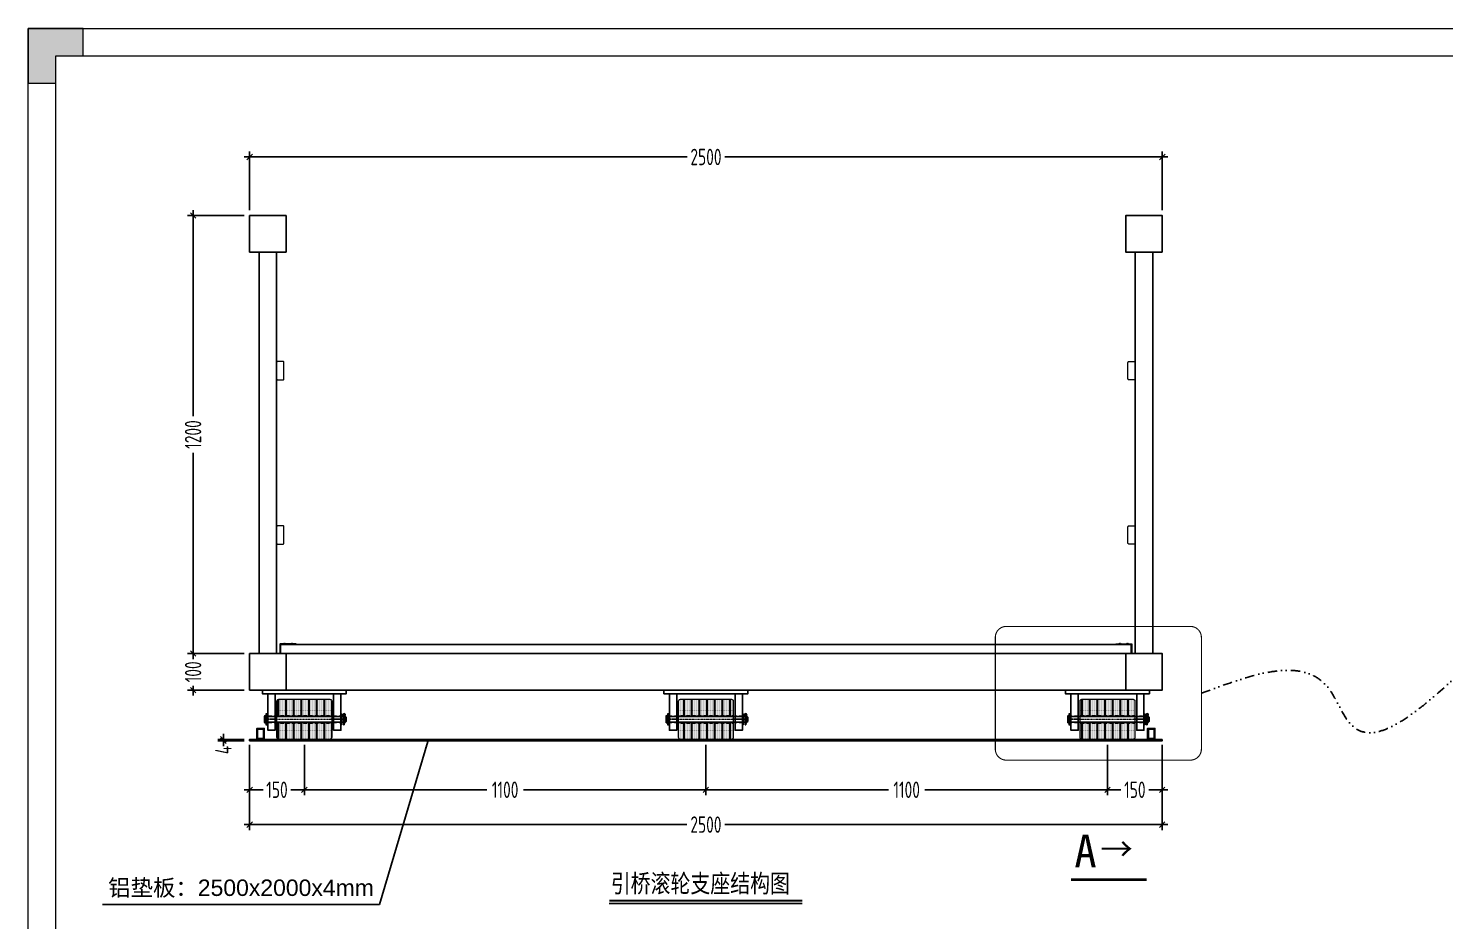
# Model space of a CAD drawing. Header units: millimetres. Extents: x 136606 to 1229059, y 82794 to 127566.
# Drawn here: x 873493 to 877373, y 124478 to 126922 of the extents above; entities that cross this region are included whole.
import ezdxf

# ---------------------------------------------------------------- set-up
doc = ezdxf.new("R2010")
doc.units = ezdxf.units.MM
for name, pattern in [('CENTER', [0.6, 0.375, -0.075, 0.075, -0.075]), ('DASHED2', [0.375, 0.25, -0.125]), ('DIVIDEX2', [63.5, 25.4, -12.7, 0, -12.7, 0, -12.7])]:
    doc.linetypes.add(name, pattern=pattern)
for name, color, linetype in [('BS-Index symbol', 35, 'Continuous'), ('HR-dimension', 9, 'Continuous'), ('HR-Indentifier', 6, 'Continuous'), ('HR-看线', 143, 'Continuous'), ('铝横梁', 220, 'Continuous'), ('铝通', 4, 'Continuous'), ('面板', 44, 'Continuous')]:
    doc.layers.add(name, color=color, linetype=linetype)
for name, color, linetype, lineweight in [('图框', 7, 'Continuous', 13), ('型材', 7, 'Continuous', 15), ('文本', 3, 'Continuous', 13), ('文本 @ 1 (1)', 3, 'Continuous', 13)]:
    doc.layers.add(name, color=color, linetype=linetype, lineweight=lineweight)
doc.styles.add('Arial', font='arial.ttf')
doc.styles.add('hztxt', font='ros1.shx', dxfattribs={"width": 0.8, "bigfont": 'hztxt.shx'})
doc.styles.add('宋体', font='')
doc.styles.add('工程字体', font='arial.ttf', dxfattribs={"width": 0.8})
doc.styles.get('宋体').set_extended_font_data('SimSun')
doc.dimstyles.new('DIM-15', dxfattribs={"dimscale": 15, "dimtxt": 3, "dimasz": 1, "dimexe": 1, "dimexo": 1, "dimgap": 0.5, "dimtad": 0, "dimdec": 1, "dimrnd": 0.0005, "dimzin": 9, "dimdsep": 46, "dimtxsty": 'hztxt', "dimblk": 'OBLIQUE', "dimcen": 0, "dimdle": 1, "dimclrd": 9, "dimclre": 9, "dimclrt": 2, "dimazin": 2, "dimtfac": 1, "dimtdec": 1, "dimtix": 1, "dimtofl": 0, "dimtmove": 2, "dimatfit": 3, "dimfxl": 1, "dimarcsym": 2})
doc.dimstyles.new('HR-BI-DIM5', dxfattribs={"dimscale": 6, "dimtxt": 5, "dimasz": 1, "dimexe": 1, "dimexo": 1.5, "dimgap": 2, "dimtad": 1, "dimdec": 1, "dimdsep": 46, "dimtxsty": 'hztxt', "dimcen": 0, "dimdle": 1, "dimclrd": 256, "dimclre": 256, "dimclrt": 2, "dimadec": 1, "dimazin": 0, "dimtfac": 1, "dimtdec": 1, "dimtix": 1, "dimtmove": 2, "dimatfit": 3, "dimfxl": 1, "dimtfill": 1, "dimtolj": 1, "dimtzin": 0, "dimarcsym": 1})

# ---------------------------------------------------------------- blocks, each defined once
blk = doc.blocks.new('*U898')
blk.add_line((0, 0), (52.88, 0))
at = {"const_width": 0.5}
blk.add_lwpolyline([(0, 0.75), (52.88, 0.75)], dxfattribs=at)
at = {"style": '工程字体', "width": 0.8}
blk.add_attdef('图名标注', (0.42, 3), '', height=5, dxfattribs=at)
blk = doc.blocks.new('_Oblique')
at = {"color": 0, "linetype": 'ByBlock', "lineweight": -2}
blk.add_line((-0.5, -0.5), (0.5, 0.5), dxfattribs=at)
blk = doc.blocks.new('*D1047')
at = {"color": 9, "lineweight": -2, "transparency": 16777216}
for p, q in [((874248.9, 124959.6), (874248.9, 124821.5)), ((875348.9, 124956.6), (875348.9, 124821.5)), ((874233.9, 124836.5), (874748.8, 124836.5)), ((875363.9, 124836.5), (874849, 124836.5))]:
    blk.add_line(p, q, dxfattribs=at)
at = {"layer": 'Defpoints', "color": 0, "transparency": 16777216}
for p in [(874248.9, 124974.6), (875348.9, 124971.6), (875348.9, 124836.5)]:
    blk.add_point(p, dxfattribs=at)
at = {"color": 9, "lineweight": -2, "transparency": 16777216, "xscale": 15, "yscale": 15, "zscale": 15, "rotation": 180}
blk.add_blockref('_Oblique', (874248.9, 124836.5), dxfattribs=at)
at = {"color": 9, "lineweight": -2, "transparency": 16777216, "xscale": 15, "yscale": 15, "zscale": 15}
blk.add_blockref('_Oblique', (875348.9, 124836.5), dxfattribs=at)
at = {"color": 2, "transparency": 16777216, "insert": (874798.9, 124836.5), "char_height": 45, "attachment_point": 5, "style": 'hztxt'}
blk.add_mtext('1100', dxfattribs=at)
blk = doc.blocks.new('*D1048')
at = {"color": 9, "lineweight": -2, "transparency": 16777216}
for p, q in [((876448.9, 124959.6), (876448.9, 124821.5)), ((876598.9, 124959.6), (876598.9, 124821.5)), ((876433.9, 124836.5), (876485.8, 124836.5)), ((876613.9, 124836.5), (876562, 124836.5))]:
    blk.add_line(p, q, dxfattribs=at)
at = {"layer": 'Defpoints', "color": 0, "transparency": 16777216}
for p in [(876448.9, 124974.6), (876598.9, 124974.6), (876598.9, 124836.5)]:
    blk.add_point(p, dxfattribs=at)
at = {"color": 9, "lineweight": -2, "transparency": 16777216, "xscale": 15, "yscale": 15, "zscale": 15, "rotation": 180}
blk.add_blockref('_Oblique', (876448.9, 124836.5), dxfattribs=at)
at = {"color": 9, "lineweight": -2, "transparency": 16777216, "xscale": 15, "yscale": 15, "zscale": 15}
blk.add_blockref('_Oblique', (876598.9, 124836.5), dxfattribs=at)
at = {"color": 2, "transparency": 16777216, "insert": (876523.9, 124836.5), "char_height": 45, "attachment_point": 5, "style": 'hztxt'}
blk.add_mtext('150', dxfattribs=at)
blk = doc.blocks.new('*D1049')
at = {"color": 9, "lineweight": -2, "transparency": 16777216}
for p, q in [((874098.9, 124959.6), (874098.9, 124821.5)), ((874248.9, 124959.6), (874248.9, 124821.5)), ((874083.9, 124836.5), (874135.8, 124836.5)), ((874263.9, 124836.5), (874212, 124836.5))]:
    blk.add_line(p, q, dxfattribs=at)
at = {"layer": 'Defpoints', "color": 0, "transparency": 16777216}
for p in [(874098.9, 124974.6), (874248.9, 124974.6), (874098.9, 124836.5)]:
    blk.add_point(p, dxfattribs=at)
at = {"color": 9, "lineweight": -2, "transparency": 16777216, "xscale": 15, "yscale": 15, "zscale": 15, "rotation": 180}
blk.add_blockref('_Oblique', (874098.9, 124836.5), dxfattribs=at)
at = {"color": 9, "lineweight": -2, "transparency": 16777216, "xscale": 15, "yscale": 15, "zscale": 15}
blk.add_blockref('_Oblique', (874248.9, 124836.5), dxfattribs=at)
at = {"color": 2, "transparency": 16777216, "insert": (874173.9, 124836.5), "char_height": 45, "attachment_point": 5, "style": 'hztxt'}
blk.add_mtext('150', dxfattribs=at)
blk = doc.blocks.new('*D1050')
at = {"color": 9, "lineweight": -2, "transparency": 16777216}
for p, q in [((874098.9, 124959.6), (874098.9, 124726.1)), ((876598.9, 124959.6), (876598.9, 124726.1)), ((874083.9, 124741.1), (875297, 124741.1)), ((876613.9, 124741.1), (875400.8, 124741.1))]:
    blk.add_line(p, q, dxfattribs=at)
at = {"layer": 'Defpoints', "color": 0, "transparency": 16777216}
for p in [(874098.9, 124974.6, 0), (876598.9, 124974.6, 0), (874098.9, 124741.1)]:
    blk.add_point(p, dxfattribs=at)
at = {"color": 9, "lineweight": -2, "transparency": 16777216, "xscale": 15, "yscale": 15, "zscale": 15, "rotation": 180}
blk.add_blockref('_Oblique', (874098.9, 124741.1), dxfattribs=at)
at = {"color": 9, "lineweight": -2, "transparency": 16777216, "xscale": 15, "yscale": 15, "zscale": 15}
blk.add_blockref('_Oblique', (876598.9, 124741.1), dxfattribs=at)
at = {"color": 2, "transparency": 16777216, "insert": (875348.9, 124741.1), "char_height": 45, "attachment_point": 5, "style": 'hztxt'}
blk.add_mtext('2500', dxfattribs=at)
blk = doc.blocks.new('GW-TK')
at = {"layer": '图框', "linetype": 'Continuous', "lineweight": 0}
h = blk.add_hatch(color=256, dxfattribs=at)
h.dxf.hatch_style = 1
h.paths.add_polyline_path([(927183.55, 464715.01), (927183.55, 464705.01), (927188.55, 464705.01), (927188.55, 464710.01), (927193.56, 464710.01), (927193.56, 464715.01)])
blk.add_lwpolyline([(927188.55, 464705.01), (927188.55, 464710.01), (927193.56, 464710.01), (927193.56, 464715.01), (927183.55, 464715.01), (927183.55, 464705.01)], close=True, dxfattribs=at)
at = {"layer": '图框'}
for points in [[(927183.55, 464715.01), (927603.55, 464715.01), (927603.55, 464418.01), (927183.55, 464418.01)], [(927188.55, 464710.01), (927598.55, 464710.01), (927598.55, 464423.01), (927188.55, 464423.01)]]:
    blk.add_lwpolyline(points, close=True, dxfattribs=at)
blk = doc.blocks.new('Fushou')
at = {"layer": '型材'}
blk.add_lwpolyline([(320873, 174507.1, 0.414214), (320878, 174512.1), (320878, 174602.1, 0.414214), (320873, 174607.1), (320843, 174607.1, 0.414214), (320838, 174602.1), (320838, 174512.1, 0.414214), (320843, 174507.1)], format="xyb", close=True, dxfattribs=at)
at = {"layer": '型材', "elevation": 0}
blk.add_lwpolyline([(320873, 173607.1, 0.414214), (320878, 173612.1), (320878, 173702.1, 0.414214), (320873, 173707.1), (320843, 173707.1, 0.414214), (320838, 173702.1), (320838, 173612.1, 0.414214), (320843, 173607.1)], format="xyb", close=True, dxfattribs=at)
at = {"layer": '铝横梁', "color": 6}
blk.add_lwpolyline([(320742, 175207.1), (320838, 175207.1), (320838, 173007.1), (320742, 173007.1)], close=True, dxfattribs=at)
at = {"layer": '铝通'}
for points in [[(320690, 175207.1), (320690, 175407.1), (320890, 175407.1), (320890, 175207.1), (320690, 175207.1)], [(320690, 172807.1), (320690, 173007.1), (320890, 173007.1), (320890, 172807.1), (320690, 172807.1)]]:
    blk.add_lwpolyline(points, dxfattribs=at)
blk = doc.blocks.new('*D1255')
at = {"color": 9, "lineweight": -2, "transparency": 16777216}
for p, q in [((874084, 126570), (875297.1, 126570)), ((874099, 126424.6), (874099, 126585)), ((876614, 126570), (875400.9, 126570)), ((876599, 126424.6), (876599, 126585))]:
    blk.add_line(p, q, dxfattribs=at)
at = {"layer": 'Defpoints', "color": 0, "transparency": 16777216}
for p in [(874099, 126570), (874099, 126409.6, 0), (876599, 126409.6, 0)]:
    blk.add_point(p, dxfattribs=at)
at = {"color": 9, "lineweight": -2, "transparency": 16777216, "xscale": 15, "yscale": 15, "zscale": 15, "rotation": 180}
blk.add_blockref('_Oblique', (874099, 126570), dxfattribs=at)
at = {"color": 9, "lineweight": -2, "transparency": 16777216, "xscale": 15, "yscale": 15, "zscale": 15}
blk.add_blockref('_Oblique', (876599, 126570), dxfattribs=at)
at = {"color": 2, "transparency": 16777216, "insert": (875349, 126570), "char_height": 45, "attachment_point": 5, "style": 'hztxt'}
blk.add_mtext('2500', dxfattribs=at)
blk = doc.blocks.new('*D1121')
at = {"color": 9, "lineweight": -2, "transparency": 16777216}
for p, q in [((874084, 126409.6), (873929.1, 126409.6)), ((873944.1, 126424.6), (873944.1, 125859.7)), ((873944.1, 125194.6), (873944.1, 125759.5)), ((874084, 125209.6), (873929.1, 125209.6))]:
    blk.add_line(p, q, dxfattribs=at)
at = {"layer": 'Defpoints', "color": 0, "transparency": 16777216}
for p in [(874099, 126409.6, 0), (873944.1, 125209.6), (874099, 125209.6, 0)]:
    blk.add_point(p, dxfattribs=at)
at = {"color": 9, "lineweight": -2, "transparency": 16777216, "xscale": 15, "yscale": 15, "zscale": 15}
for p, rotation in [((873944.1, 126409.6), 90), ((873944.1, 125209.6), 270)]:
    blk.add_blockref('_Oblique', p, dxfattribs=dict(at, rotation=rotation))
at = {"color": 2, "transparency": 16777216, "insert": (873944.1, 125809.6), "char_height": 45, "attachment_point": 5, "rotation": 90, "style": 'hztxt'}
blk.add_mtext('1200', dxfattribs=at)
blk = doc.blocks.new('*D1256')
at = {"color": 9, "lineweight": -2, "transparency": 16777216}
for p, q in [((874084, 125209.6), (873929.1, 125209.6)), ((873944.1, 125224.6), (873944.1, 125197.7)), ((874084, 125109.6), (873929.1, 125109.6)), ((873944.1, 125094.6), (873944.1, 125121.5))]:
    blk.add_line(p, q, dxfattribs=at)
at = {"layer": 'Defpoints', "color": 0, "transparency": 16777216}
for p in [(874099, 125209.6, 0), (873944.1, 125109.6), (874099, 125109.6, 0)]:
    blk.add_point(p, dxfattribs=at)
at = {"color": 9, "lineweight": -2, "transparency": 16777216, "xscale": 15, "yscale": 15, "zscale": 15}
for p, rotation in [((873944.1, 125209.6), 90), ((873944.1, 125109.6), 270)]:
    blk.add_blockref('_Oblique', p, dxfattribs=dict(at, rotation=rotation))
at = {"color": 2, "transparency": 16777216, "insert": (873944.1, 125159.6), "char_height": 45, "attachment_point": 5, "rotation": 90, "style": 'hztxt'}
blk.add_mtext('100', dxfattribs=at)
blk = doc.blocks.new('A$C0ed95738')
at = {"layer": '图框'}
h = blk.add_hatch(color=256, dxfattribs=at)
h.paths.add_polyline_path([(75, -63.5), (-75, -63.5), (-75, -65.6), (75, -65.6)])
h.paths.add_polyline_path([(75, -44.4), (-75, -44.4), (-75, -46.5), (75, -46.5)])
at = {"layer": '图框', "color": 1, "linetype": 'CENTER', "ltscale": 0.5}
blk.add_line((-79.9, -55), (79.2, -55), dxfattribs=at)
at = {"layer": '图框', "linetype": 'DASHED2', "ltscale": 0.5}
for p, q in [((-75, -44.4), (75, -44.4)), ((-75, -46.5), (75, -46.5)), ((-75, -63.5), (75, -63.5)), ((-75, -65.6), (75, -65.6))]:
    blk.add_line(p, q, dxfattribs=at)
at = {"layer": '图框'}
blk.add_lwpolyline([(-70, 0), (70, 0, -0.414214), (75, -5), (75, -105, -0.414214), (70, -110), (-70, -110, -0.414214), (-75, -105), (-75, -5, -0.414214)], format="xyb", close=True, dxfattribs=at)
blk = doc.blocks.new('A$C3ad6133d')
at = {"color": 7, "linetype": 'Continuous', "lineweight": 15}
for p, q in [((-3.7, 24), (-3.7, -16)), ((-3.7, 24), (0, 24)), ((3.7, 30.4), (0, 30.4)), ((0, -16), (0, 30.4)), ((3.7, -16), (3.7, 30.4))]:
    blk.add_line(p, q, dxfattribs=at)
at = {"color": 8, "linetype": 'Continuous', "lineweight": 15}
for p, q in [((-4.9, -18.6), (-2.4, -21.4)), ((-3.7, -16), (3.7, -16)), ((4.9, -18.6), (2.4, -21.4))]:
    blk.add_line(p, q, dxfattribs=at)
at = {"color": 7, "linetype": 'Continuous', "lineweight": 15}
for centre, radius, start, end in [((0, -24.1), 7.35, 131.31782, 48.68218), ((-7.1, -16), 3.47, 311.31782, 0), ((0, -24.1), 3.67, 131.31782, 48.68218), ((-7.1, -16), 7.14, 311.31782, 0), ((7.1, -16), 7.14, 180, 228.68218), ((7.1, -16), 3.47, 180, 228.68218)]:
    blk.add_arc(centre, radius, start, end, dxfattribs=at)
blk = doc.blocks.new('A$C1a92a842')
h = blk.add_hatch()
h.set_pattern_fill('ACAD_ISO07W100', color=256)
h.paths.add_polyline_path([(150, -60, 0.414214), (140, -50), (-140, -50, 0.414214), (-150, -60), (-150, -138.7), (150, -138.7)])
h.paths.add_polyline_path([(150, -181.3), (-150, -181.3), (-150, -260, 0.414214), (-140, -270), (140, -270, 0.414214), (150, -260)])
at = {"color": 4}
for p, q in [((-218, -143.5), (-218, -176.5)), ((-211, -143.5), (-211, -176.5)), ((-211, -144), (225, -144)), ((229, -148), (225, -144)), ((229, -148), (229, -172)), ((225, -176), (-211, -176)), ((225, -176), (229, -172))]:
    blk.add_line(p, q, dxfattribs=at)
at = {"linetype": 'DASHED2'}
for p, q in [((-200, -143), (-160, -143)), ((200, -143), (160, -143)), ((-200, -177), (-160, -177)), ((200, -177), (160, -177))]:
    blk.add_line(p, q, dxfattribs=at)
at = {"color": 1, "linetype": 'CENTER', "ltscale": 0.16}
for p, q in [((-220, -160), (-150, -160)), ((215, -160), (145, -160))]:
    blk.add_line(p, q, dxfattribs=at)
for points in [[(-230, 0), (230, 0), (230, -20), (-230, -20)], [(-200, -20), (-160, -20), (-160, -220), (-200, -220)], [(160, -20), (200, -20), (200, -220), (160, -220)]]:
    blk.add_lwpolyline(points, close=True)
at = {"color": 4}
blk.add_circle((218, -160), 4.5, dxfattribs=at)
for centre, start, end in [((-214.5, -143.5), 0, 180), ((-214.5, -176.5), 180, 0)]:
    blk.add_arc(centre, 3.5, start, end, dxfattribs=at)
at = {"layer": '图框', "color": 1, "linetype": 'CENTER', "ltscale": 0.1}
for p, q in [((218, -154.5), (218, -165.5)), ((212.5, -160), (223.5, -160))]:
    blk.add_line(p, q, dxfattribs=at)
at = {"layer": '图框', "color": 4}
blk.add_line((225, -144), (225, -176), dxfattribs=at)
for points in [[(-205, -130), (-211, -130), (-211, -190), (-205, -190)], [(200, -130), (206, -130), (206, -190), (200, -190)]]:
    blk.add_lwpolyline(points, close=True, dxfattribs=at)
at = {"layer": 'HR-dimension', "xscale": 2, "yscale": 2, "zscale": 2}
blk.add_blockref('A$C0ed95738', (0, -50), dxfattribs=at)
at = {"layer": 'HR-dimension', "rotation": 180}
blk.add_blockref('A$C3ad6133d', (218, -160), dxfattribs=at)
blk = doc.blocks.new('*U927')
at = {"layer": 'HR-Indentifier', "xscale": 0.5, "yscale": 0.5, "zscale": 0.5}
blk.add_blockref('A$C1a92a842', (0, 67.5), dxfattribs=at)
blk = doc.blocks.new('*U928')
at = {"color": 0, "linetype": 'ByBlock', "lineweight": -2, "transparency": 16777216}
for p in [(0, 0), (1100, 0), (2200, 0)]:
    blk.add_blockref('*U927', p, dxfattribs=at)
blk = doc.blocks.new('*D1123')
at = {"color": 9, "lineweight": -2, "transparency": 16777216}
for p, q in [((875348.8, 124959.6), (875348.8, 124821.5)), ((876448.8, 124959.6), (876448.8, 124821.5)), ((875333.8, 124836.5), (875848.7, 124836.5)), ((876463.8, 124836.5), (875948.9, 124836.5))]:
    blk.add_line(p, q, dxfattribs=at)
at = {"layer": 'Defpoints', "color": 0, "transparency": 16777216}
for p in [(875348.8, 124974.6, 0), (876448.8, 124974.6, 0), (876448.8, 124836.5)]:
    blk.add_point(p, dxfattribs=at)
at = {"color": 9, "lineweight": -2, "transparency": 16777216, "xscale": 15, "yscale": 15, "zscale": 15, "rotation": 180}
blk.add_blockref('_Oblique', (875348.8, 124836.5), dxfattribs=at)
at = {"color": 9, "lineweight": -2, "transparency": 16777216, "xscale": 15, "yscale": 15, "zscale": 15}
blk.add_blockref('_Oblique', (876448.8, 124836.5), dxfattribs=at)
at = {"color": 2, "transparency": 16777216, "insert": (875898.8, 124836.5), "char_height": 45, "attachment_point": 5, "style": 'hztxt'}
blk.add_mtext('1100', dxfattribs=at)
blk = doc.blocks.new('*D1125')
at = {"color": 9, "lineweight": -2, "transparency": 16777216}
for p, q in [((874084, 124974.6), (874012.1, 124974.6)), ((874084, 124970.6), (874012.1, 124970.6)), ((874027.1, 124974.6), (874027.1, 124989.6)), ((874027.1, 124970.6), (874027.1, 124955.6))]:
    blk.add_line(p, q, dxfattribs=at)
at = {"layer": 'Defpoints', "color": 0, "transparency": 16777216}
for p in [(874027.1, 124970.6), (874099, 124974.6, 0), (874099, 124970.6, 0)]:
    blk.add_point(p, dxfattribs=at)
at = {"color": 9, "lineweight": -2, "transparency": 16777216, "xscale": 15, "yscale": 15, "zscale": 15}
for p, rotation in [((874027.1, 124974.6), 270), ((874027.1, 124970.6), 90)]:
    blk.add_blockref('_Oblique', p, dxfattribs=dict(at, rotation=rotation))
at = {"color": 2, "transparency": 16777216, "insert": (874027.1, 124945.5), "char_height": 45, "attachment_point": 5, "rotation": 90, "style": 'hztxt'}
blk.add_mtext('4', dxfattribs=at)
blk = doc.blocks.new('*U929')
for points in [[(-1230.1, -13), (-1230.1, 17), (-1210.1, 17), (-1210.1, -13), (-1230.1, -13)], [(1229.9, -13), (1229.9, 17), (1209.9, 17), (1209.9, -13), (1229.9, -13)]]:
    blk.add_lwpolyline(points)
for points in [[(-1228.1, -11), (-1228.1, 15), (-1212.1, 15), (-1212.1, -11)], [(1227.9, -11), (1227.9, 15), (1211.9, 15), (1211.9, -11)]]:
    blk.add_lwpolyline(points, close=True)
at = {"layer": 'HR-看线'}
blk.add_lwpolyline([(1250, -13), (1250, -17), (-1250, -17), (-1250, -13)], close=True, dxfattribs=at)
blk = doc.blocks.new('*U930')
at = {"color": 0, "linetype": 'ByBlock', "lineweight": -2, "transparency": 16777216}
blk.add_blockref('*U929', (0, 0), dxfattribs=at)

msp = doc.modelspace()

# ---------------------------------------------------------------- linework, layer by layer
at = {"elevation": 0.0003}
msp.add_lwpolyline([(874098.9858, 125209.6112), (876598.9978, 125209.6112), (876598.9978, 125109.6112), (874098.9858, 125109.6112)], close=True, dxfattribs=at)
at = {"layer": 'BS-Index symbol', "color": 1, "linetype": 'DIVIDEX2', "const_width": 3, "flags": 128}
msp.add_lwpolyline([(876171.6835, 125284.0026), (876676.1468, 125284.0026, -0.414213562), (876706.1468, 125254.0026), (876706.1468, 124947.6942, -0.414213562), (876676.1468, 124917.6942), (876171.6835, 124917.6942, -0.414213562), (876141.6835, 124947.6942), (876141.6835, 125254.0026, -0.414213562)], format="xyb", close=True, dxfattribs=at)
at = {"layer": 'BS-Index symbol', "color": 1, "linetype": 'DIVIDEX2'}
msp.add_spline([(876706.1468, 125100.8484), (877053.0806, 125116.4041), (877113.7708, 125017.3761), (877438.3175, 125177.7622)], degree=3, dxfattribs=at)
at = {"layer": '图框', "color": 3, "const_width": 7.5}
msp.add_lwpolyline([(876349.0262, 124589.9257), (876556.0289, 124589.9257)], dxfattribs=at)
at = {"layer": '型材', "color": 4, "elevation": -0.0003}
for points in [[(874192.9371, 125237.6597, 0.414213612), (874192.3714, 125237.6597), (874191.44, 125236.7283, -0.198912395), (874191.1572, 125236.6112), (874182.9856, 125236.6112, 0.414213562), (874181.9856, 125235.6112), (874181.9856, 125213.1112, 0.414213562), (874182.4856, 125212.6112), (874183.4856, 125212.6112, 0.414213562), (874183.9856, 125213.1112), (874183.9856, 125234.6112), (874226.6856, 125234.6112, 0.665644125), (874226.8992, 125235.1218, 0.200736682), (874223.339, 125236.6112), (874217.8141, 125236.6112, -0.198912395), (874217.5312, 125236.7283), (874216.5998, 125237.6597, 0.414213612), (874216.0342, 125237.6597), (874215.2685, 125236.894, -0.414213624), (874214.7028, 125236.894), (874213.9371, 125237.6597, 0.414213612), (874213.3714, 125237.6597), (874212.44, 125236.7283, -0.198912395), (874212.1572, 125236.6112), (874196.8141, 125236.6112, -0.198912395), (874196.5312, 125236.7283), (874195.5998, 125237.6597, 0.414213612), (874195.0342, 125237.6597), (874194.2685, 125236.894, -0.414213624), (874193.7028, 125236.894)], [(876505.0461, 125237.6597, -0.414213612), (876505.6118, 125237.6597), (876506.5432, 125236.7283, 0.198912395), (876506.826, 125236.6112), (876514.9976, 125236.6112, -0.414213562), (876515.9976, 125235.6112), (876515.9976, 125213.1112, -0.414213562), (876515.4976, 125212.6112), (876514.4976, 125212.6112, -0.414213562), (876513.9976, 125213.1112), (876513.9976, 125234.6112), (876471.2976, 125234.6112, -0.665644125), (876471.084, 125235.1218, -0.200736682), (876474.6443, 125236.6112), (876480.1692, 125236.6112, 0.198912395), (876480.452, 125236.7283), (876481.3834, 125237.6597, -0.414213612), (876481.9491, 125237.6597), (876482.7148, 125236.894, 0.414213624), (876483.2805, 125236.894), (876484.0461, 125237.6597, -0.414213612), (876484.6118, 125237.6597), (876485.5432, 125236.7283, 0.198912395), (876485.826, 125236.6112), (876501.1692, 125236.6112, 0.198912395), (876501.452, 125236.7283), (876502.3834, 125237.6597, -0.414213612), (876502.9491, 125237.6597), (876503.7148, 125236.894, 0.414213624), (876504.2805, 125236.894)]]:
    msp.add_lwpolyline(points, format="xyb", close=True, dxfattribs=at)
at = {"layer": '面板', "elevation": -0.0003}
msp.add_lwpolyline([(874183.9856, 125209.6112), (874183.9856, 125234.6112), (876513.9976, 125234.6112), (876513.9976, 125209.6112)], close=True, dxfattribs=at)

# ---------------------------------------------------------------- block references
at = {"color": 7, "yscale": 0.5, "zscale": 0.5}
for p, xscale in [((713753.9811, 38706.038, 0.0003), 0.5), ((1036944.0025, 38706.038, 0.0003), -0.5)]:
    msp.add_blockref('Fushou', p, dxfattribs=dict(at, xscale=xscale))
for name, p in [('*U928', (874248.8858, 125042.1112, 0.0003)), ('*U930', (875348.9858, 124987.6112, 0.0003))]:
    msp.add_blockref(name, p)
at = {"xscale": 10, "yscale": 10, "zscale": 10}
msp.add_blockref('*U898', (875083.9208, 124524.9998), dxfattribs=at).add_auto_attribs({'图名标注': '引桥滚轮支座结构图'})
at = {"layer": '文本', "xscale": 15, "yscale": 15, "zscale": 15}
msp.add_blockref('GW-TK', (-13034260.5095, -6843802.7788), dxfattribs=at)

# ---------------------------------------------------------------- texts
at = {"layer": '图框', "color": 3, "insert": (876518.5565, 124706.7451), "char_height": 65.625, "width": 1477.271835, "attachment_point": 3, "style": '宋体'}
msp.add_mtext('→', dxfattribs=at)
at = {"layer": '文本', "style": 'Arial'}
msp.add_text('铝垫板：2500x2000x4mm', height=45, dxfattribs=at).set_placement((873711.5138, 124545.6176))
at = {"layer": '文本 @ 1 (1)', "style": '宋体'}
msp.add_text('A', height=90, dxfattribs=at).set_placement((876358.0387, 124623.7422))

# ---------------------------------------------------------------- dimensions: what is measured, and where the dimension line sits
for base, p1, p2, picture, middle in [((874098.9858, 126569.9774), (876598.9978, 126409.6092, 0.0003), (874098.9858, 126409.6092, 0.0003), '*D1255', (875348.9918, 126569.9774)), ((874098.9102, 124836.5383, 0.0003), (874248.8858, 124974.6112, 0.0003), (874098.9102, 124974.6112, 0.0003), '*D1049', (874173.898, 124836.5383, 0.0003)), ((874098.9102, 124741.1142), (876598.9102, 124974.6112, 0.0003), (874098.9102, 124974.6112, 0.0003), '*D1050', (875348.9102, 124741.1142)), ((875348.8858, 124836.5383, 0.0003), (874248.8858, 124974.6112, 0.0003), (875348.8858, 124971.6112, 0.0003), '*D1047', (874798.8858, 124836.5383, 0.0003)), ((876448.7858, 124836.5383), (875348.7858, 124974.6112, 0.0003), (876448.7858, 124974.6112, 0.0003), '*D1123', (875898.7858, 124836.5383)), ((876598.9102, 124836.5383, 0.0003), (876448.8858, 124974.6112, 0.0003), (876598.9102, 124974.6112, 0.0003), '*D1048', (876523.898, 124836.5383, 0.0003))]:
    dim = msp.add_linear_dim(base=base, p1=p1, p2=p2, dimstyle='DIM-15')
    dim.commit()
    dim.dimension.update_dxf_attribs({"geometry": picture, "text_midpoint": middle})
for base, p1, p2, picture, middle in [((873944.0659, 125209.6112), (874098.9858, 126409.6092, 0.0003), (874098.9858, 125209.6112, 0.0003), '*D1121', (873944.0659, 125809.6102)), ((873944.0659, 125109.6112), (874098.9858, 125209.6112, 0.0003), (874098.9858, 125109.6112, 0.0003), '*D1256', (873944.0659, 125159.6112))]:
    dim = msp.add_linear_dim(base=base, p1=p1, p2=p2, angle=90, dimstyle='DIM-15')
    dim.commit()
    dim.dimension.update_dxf_attribs({"geometry": picture, "text_midpoint": middle})
dim = msp.add_linear_dim(base=(874027.1371, 124970.6112), p1=(874098.9858, 124974.6112, 0.0003), p2=(874098.9858, 124970.6112, 0.0003), angle=90, dimstyle='DIM-15')
dim.commit()
dim.dimension.update_dxf_attribs({"geometry": '*D1125', "text_midpoint": (874027.1371, 124945.5239), "dimtype": 160})

# ---------------------------------------------------------------- leaders
at = {"layer": 'HR-dimension'}
msp.add_leader([(874587.0513, 124968.6112), (874454.5198, 124522.4515), (873695.6865, 124522.4515)], dimstyle='HR-BI-DIM5', override={"dimasz": 3, "dimgap": 2, "dimtad": 0}, dxfattribs=at)

doc.saveas('drawing.dxf')
